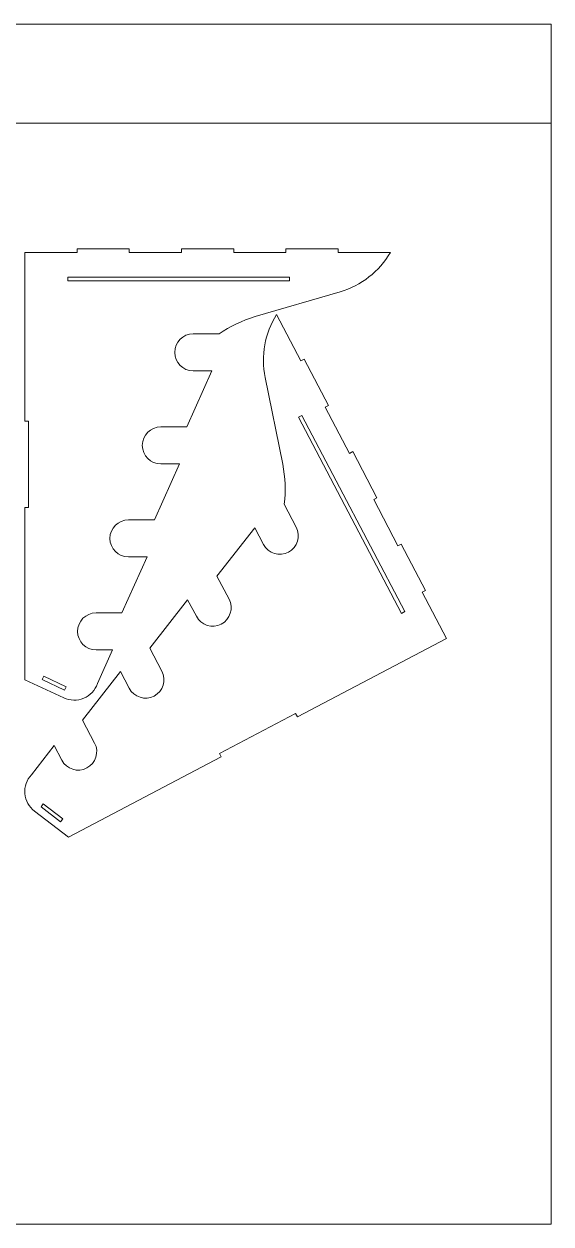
# Model space of a CAD drawing. Header units: millimetres. Extents: x -628 to 628, y -487 to 487.
# Drawn here: x 200 to 628, y -487 to 487 of the extents above; entities that cross this region are included whole.
import ezdxf

# ---------------------------------------------------------------- set-up
doc = ezdxf.new("R2010")
doc.units = ezdxf.units.MM
doc.header["$MEASUREMENT"] = 0
doc.layers.add('Camada 1', color=7, linetype='Continuous')

msp = doc.modelspace()

# ---------------------------------------------------------------- linework, layer by layer
at = {"layer": 'Camada 1', "color": 142, "lineweight": 20}
for points in [[(-628.2268, 406.7844), (628.2266, 406.7844), (628.2266, 487.2958), (-628.2268, 487.2958), (-628.2268, 406.7844)], [(-628.2268, -487.2956), (628.2266, -487.2956), (628.2266, 406.7844), (-628.2268, 406.7844), (-628.2268, -487.2956)]]:
    msp.add_lwpolyline(points, close=True, dxfattribs=at)
at = {"layer": 'Camada 1', "color": 250, "lineweight": 20}
for points, knots in [([(326.3641, 130.0887), (326.3641, 130.0887), (305.8856, 84.5431), (305.8856, 84.5431), (305.8856, 84.5431), (305.8856, 84.5431), (284.7746, 84.5431), (284.7746, 84.5431), (284.7746, 84.5431), (276.4904, 84.5431), (269.7747, 77.8274), (269.7747, 69.5431), (269.7747, 69.5431), (269.7747, 61.2588), (276.4904, 54.5431), (284.7747, 54.5431), (284.7747, 54.5431), (284.7747, 54.5431), (300.0417, 54.5431), (300.0417, 54.5431), (300.0417, 54.5431), (300.0417, 54.5431), (279.5632, 8.9976), (279.5632, 8.9976), (279.5632, 8.9976), (279.5632, 8.9976), (258.4521, 8.9976), (258.4521, 8.9976), (258.4521, 8.9976), (250.1679, 8.9976), (243.4522, 2.2818), (243.4522, -6.0024), (243.4522, -6.0024), (243.4522, -14.2867), (250.168, -21.0024), (258.4522, -21.0024), (258.4522, -21.0024), (258.4522, -21.0024), (271.8853, -21.0024), (271.8853, -21.0024), (271.8853, -21.0024), (271.8853, -21.0024), (259.5551, -48.4255), (259.5551, -48.4255), (259.5551, -48.4255), (257.6943, -53.7661), (253.6595, -58.0691), (248.4496, -60.2693), (248.4496, -60.2693), (243.2397, -62.4695), (237.3419, -62.3612), (232.2163, -59.9711), (232.2163, -59.9711), (232.2163, -59.9711), (200.6595, -45.2559), (200.6595, -45.2559), (200.6595, -45.2559), (200.6595, -45.2559), (200.6595, 94.7441), (200.6595, 94.7441), (200.6595, 94.7441), (200.6595, 94.7441), (203.6595, 94.7441), (203.6595, 94.7441), (203.6595, 94.7441), (203.6595, 94.7441), (203.6595, 164.7441), (203.6595, 164.7441), (203.6595, 164.7441), (203.6595, 164.7441), (200.6595, 164.7441), (200.6595, 164.7441), (200.6595, 164.7441), (200.6595, 164.7441), (200.6595, 301.7441), (200.6595, 301.7441), (200.6595, 301.7441), (200.6595, 301.7441), (243.0881, 301.7441), (243.0881, 301.7441), (243.0881, 301.7441), (243.0881, 301.7441), (243.0881, 304.7441), (243.0881, 304.7441), (243.0881, 304.7441), (243.0881, 304.7441), (285.5166, 304.7441), (285.5166, 304.7441), (285.5166, 304.7441), (285.5166, 304.7441), (285.5166, 301.7441), (285.5166, 301.7441), (285.5166, 301.7441), (285.5166, 301.7441), (327.9452, 301.7441), (327.9452, 301.7441), (327.9452, 301.7441), (327.9452, 301.7441), (327.9452, 304.7441), (327.9452, 304.7441), (327.9452, 304.7441), (327.9452, 304.7441), (370.3738, 304.7441), (370.3738, 304.7441), (370.3738, 304.7441), (370.3738, 304.7441), (370.3738, 301.7441), (370.3738, 301.7441), (370.3738, 301.7441), (370.3738, 301.7441), (412.8024, 301.7441), (412.8024, 301.7441), (412.8024, 301.7441), (412.8024, 301.7441), (412.8024, 304.7441), (412.8024, 304.7441), (412.8024, 304.7441), (412.8024, 304.7441), (455.2309, 304.7441), (455.2309, 304.7441), (455.2309, 304.7441), (455.2309, 304.7441), (455.2309, 301.7441), (455.2309, 301.7441), (455.2309, 301.7441), (455.2309, 301.7441), (497.6595, 301.7441), (497.6595, 301.7441), (497.6595, 301.7441), (488.6317, 286.2664), (474.0123, 274.8398), (456.8123, 269.8179), (456.8123, 269.8179), (456.8123, 269.8179), (387.8003, 249.6685), (387.8003, 249.6685), (387.8003, 249.6685), (377.3445, 246.6157), (367.4577, 241.8751), (358.5306, 235.6342), (358.5306, 235.6342), (358.5306, 235.6342), (337.4196, 235.6342), (337.4196, 235.6342), (337.4196, 235.6342), (329.1353, 235.6342), (322.4196, 228.9184), (322.4197, 220.6342), (322.4197, 220.6342), (322.4197, 212.3499), (329.1354, 205.6342), (337.4197, 205.6342), (337.4197, 205.6342), (337.4197, 205.6342), (352.6866, 205.6342), (352.6866, 205.6342), (352.6866, 205.6342), (352.6866, 205.6342), (332.2081, 160.0887), (332.2081, 160.0887), (332.2081, 160.0887), (332.2081, 160.0887), (311.0971, 160.0887), (311.0971, 160.0887), (311.0971, 160.0887), (302.8128, 160.0886), (296.0972, 153.3729), (296.0972, 145.0886), (296.0972, 145.0886), (296.0972, 136.8044), (302.8129, 130.0887), (311.0972, 130.0887), (311.0972, 130.0887), (311.0972, 130.0887), (326.3641, 130.0887), (326.3641, 130.0887)], [0, 0, 0, 0, 0.02222222, 0.02222222, 0.02222222, 0.02222222, 0.04444444, 0.04444444, 0.04444444, 0.04444444, 0.06666667, 0.06666667, 0.06666667, 0.06666667, 0.08888889, 0.08888889, 0.08888889, 0.08888889, 0.11111111, 0.11111111, 0.11111111, 0.11111111, 0.13333333, 0.13333333, 0.13333333, 0.13333333, 0.15555556, 0.15555556, 0.15555556, 0.15555556, 0.17777778, 0.17777778, 0.17777778, 0.17777778, 0.2, 0.2, 0.2, 0.2, 0.22222222, 0.22222222, 0.22222222, 0.22222222, 0.24444444, 0.24444444, 0.24444444, 0.24444444, 0.26666667, 0.26666667, 0.26666667, 0.26666667, 0.28888889, 0.28888889, 0.28888889, 0.28888889, 0.31111111, 0.31111111, 0.31111111, 0.31111111, 0.33333333, 0.33333333, 0.33333333, 0.33333333, 0.35555556, 0.35555556, 0.35555556, 0.35555556, 0.37777778, 0.37777778, 0.37777778, 0.37777778, 0.4, 0.4, 0.4, 0.4, 0.42222222, 0.42222222, 0.42222222, 0.42222222, 0.44444444, 0.44444444, 0.44444444, 0.44444444, 0.46666667, 0.46666667, 0.46666667, 0.46666667, 0.48888889, 0.48888889, 0.48888889, 0.48888889, 0.51111111, 0.51111111, 0.51111111, 0.51111111, 0.53333333, 0.53333333, 0.53333333, 0.53333333, 0.55555556, 0.55555556, 0.55555556, 0.55555556, 0.57777778, 0.57777778, 0.57777778, 0.57777778, 0.6, 0.6, 0.6, 0.6, 0.62222222, 0.62222222, 0.62222222, 0.62222222, 0.64444444, 0.64444444, 0.64444444, 0.64444444, 0.66666667, 0.66666667, 0.66666667, 0.66666667, 0.68888889, 0.68888889, 0.68888889, 0.68888889, 0.71111111, 0.71111111, 0.71111111, 0.71111111, 0.73333333, 0.73333333, 0.73333333, 0.73333333, 0.75555556, 0.75555556, 0.75555556, 0.75555556, 0.77777778, 0.77777778, 0.77777778, 0.77777778, 0.8, 0.8, 0.8, 0.8, 0.82222222, 0.82222222, 0.82222222, 0.82222222, 0.84444444, 0.84444444, 0.84444444, 0.84444444, 0.86666667, 0.86666667, 0.86666667, 0.86666667, 0.88888889, 0.88888889, 0.88888889, 0.88888889, 0.91111111, 0.91111111, 0.91111111, 0.91111111, 0.93333333, 0.93333333, 0.93333333, 0.93333333, 0.95555556, 0.95555556, 0.95555556, 0.95555556, 1, 1, 1, 1]), ([(235.6595, 278.7441), (235.6595, 278.7441), (415.6595, 278.7441), (415.6595, 278.7441), (415.6595, 278.7441), (415.6595, 278.7441), (415.6595, 281.7441), (415.6595, 281.7441), (415.6595, 281.7441), (415.6595, 281.7441), (235.6595, 281.7441), (235.6595, 281.7441), (235.6595, 281.7441), (235.6595, 281.7441), (235.6595, 278.7441), (235.6595, 278.7441)], [0, 0, 0, 0, 0.2, 0.2, 0.2, 0.2, 0.4, 0.4, 0.4, 0.4, 0.6, 0.6, 0.6, 0.6, 1, 1, 1, 1]), ([(332.9116, 19.7593), (332.9116, 19.7593), (302.123, -19.5578), (302.123, -19.5578), (302.123, -19.5578), (302.123, -19.5578), (311.9448, -38.2449), (311.9448, -38.2449), (311.9448, -38.2449), (315.799, -45.5779), (312.9788, -54.647), (305.6457, -58.5012), (305.6457, -58.5012), (298.3126, -62.3554), (289.2435, -59.5352), (285.3893, -52.2021), (285.3893, -52.2021), (285.3893, -52.2021), (278.2864, -38.6881), (278.2864, -38.6881), (278.2864, -38.6881), (278.2864, -38.6881), (247.4978, -78.0051), (247.4978, -78.0051), (247.4978, -78.0051), (247.4978, -78.0051), (257.3197, -96.6922), (257.3197, -96.6922), (257.3197, -96.6922), (261.1738, -104.0253), (258.3536, -113.0944), (251.0206, -116.9485), (251.0206, -116.9485), (243.6874, -120.8028), (234.6183, -117.9825), (230.7642, -110.6495), (230.7642, -110.6495), (230.7642, -110.6495), (224.5145, -98.7588), (224.5145, -98.7588), (224.5145, -98.7588), (224.5145, -98.7588), (205.9766, -122.4317), (205.9766, -122.4317), (205.9766, -122.4317), (202.1149, -126.5635), (200.1832, -132.137), (200.6595, -137.7723), (200.6595, -137.7723), (201.1358, -143.4077), (203.9756, -148.5779), (208.4759, -152.003), (208.4759, -152.003), (208.4759, -152.003), (236.1832, -173.0904), (236.1832, -173.0904), (236.1832, -173.0904), (236.1832, -173.0904), (360.1086, -107.9561), (360.1086, -107.9561), (360.1086, -107.9561), (360.1086, -107.9561), (358.7129, -105.3005), (358.7129, -105.3005), (358.7129, -105.3005), (358.7129, -105.3005), (420.6756, -72.7334), (420.6756, -72.7334), (420.6756, -72.7334), (420.6756, -72.7334), (422.0714, -75.3889), (422.0714, -75.3889), (422.0714, -75.3889), (422.0714, -75.3889), (543.3413, -11.6504), (543.3413, -11.6504), (543.3413, -11.6504), (543.3413, -11.6504), (523.6016, 25.9067), (523.6016, 25.9067), (523.6016, 25.9067), (523.6016, 25.9067), (526.2572, 27.3024), (526.2572, 27.3024), (526.2572, 27.3024), (526.2572, 27.3024), (506.5175, 64.8593), (506.5175, 64.8593), (506.5175, 64.8593), (506.5175, 64.8593), (503.862, 63.4636), (503.862, 63.4636), (503.862, 63.4636), (503.862, 63.4636), (484.1223, 101.0206), (484.1223, 101.0206), (484.1223, 101.0206), (484.1223, 101.0206), (486.7778, 102.4164), (486.7778, 102.4164), (486.7778, 102.4164), (486.7778, 102.4164), (467.0381, 139.9734), (467.0381, 139.9734), (467.0381, 139.9734), (467.0381, 139.9734), (464.3826, 138.5777), (464.3826, 138.5777), (464.3826, 138.5777), (464.3826, 138.5777), (444.6429, 176.1347), (444.6429, 176.1347), (444.6429, 176.1347), (444.6429, 176.1347), (447.2984, 177.5304), (447.2984, 177.5304), (447.2984, 177.5304), (447.2984, 177.5304), (427.5588, 215.0874), (427.5588, 215.0874), (427.5588, 215.0874), (427.5588, 215.0874), (424.9033, 213.6916), (424.9033, 213.6916), (424.9033, 213.6916), (424.9033, 213.6916), (405.1636, 251.2487), (405.1636, 251.2487), (405.1636, 251.2487), (395.6631, 236.0565), (392.3501, 217.7995), (395.907, 200.238), (395.907, 200.238), (395.907, 200.238), (410.1786, 129.7754), (410.1786, 129.7754), (410.1786, 129.7754), (412.3408, 119.0998), (412.7443, 108.1426), (411.3733, 97.337), (411.3733, 97.337), (411.3733, 97.337), (421.1951, 78.6499), (421.1951, 78.6499), (421.1951, 78.6499), (425.0493, 71.3168), (422.229, 62.2477), (414.896, 58.3936), (414.896, 58.3936), (407.5629, 54.5394), (398.4938, 57.3595), (394.6396, 64.6926), (394.6396, 64.6926), (394.6396, 64.6926), (387.5367, 78.2066), (387.5367, 78.2066), (387.5367, 78.2066), (387.5367, 78.2066), (356.7482, 38.8896), (356.7482, 38.8896), (356.7482, 38.8896), (356.7482, 38.8896), (366.57, 20.2025), (366.57, 20.2025), (366.57, 20.2025), (370.4241, 12.8694), (367.6039, 3.8004), (360.2708, -0.0538), (360.2708, -0.0538), (352.9377, -3.908), (343.8687, -1.0878), (340.0145, 6.2453), (340.0145, 6.2453), (340.0145, 6.2453), (332.9116, 19.7593), (332.9116, 19.7593)], [0, 0, 0, 0, 0.02222222, 0.02222222, 0.02222222, 0.02222222, 0.04444444, 0.04444444, 0.04444444, 0.04444444, 0.06666667, 0.06666667, 0.06666667, 0.06666667, 0.08888889, 0.08888889, 0.08888889, 0.08888889, 0.11111111, 0.11111111, 0.11111111, 0.11111111, 0.13333333, 0.13333333, 0.13333333, 0.13333333, 0.15555556, 0.15555556, 0.15555556, 0.15555556, 0.17777778, 0.17777778, 0.17777778, 0.17777778, 0.2, 0.2, 0.2, 0.2, 0.22222222, 0.22222222, 0.22222222, 0.22222222, 0.24444444, 0.24444444, 0.24444444, 0.24444444, 0.26666667, 0.26666667, 0.26666667, 0.26666667, 0.28888889, 0.28888889, 0.28888889, 0.28888889, 0.31111111, 0.31111111, 0.31111111, 0.31111111, 0.33333333, 0.33333333, 0.33333333, 0.33333333, 0.35555556, 0.35555556, 0.35555556, 0.35555556, 0.37777778, 0.37777778, 0.37777778, 0.37777778, 0.4, 0.4, 0.4, 0.4, 0.42222222, 0.42222222, 0.42222222, 0.42222222, 0.44444444, 0.44444444, 0.44444444, 0.44444444, 0.46666667, 0.46666667, 0.46666667, 0.46666667, 0.48888889, 0.48888889, 0.48888889, 0.48888889, 0.51111111, 0.51111111, 0.51111111, 0.51111111, 0.53333333, 0.53333333, 0.53333333, 0.53333333, 0.55555556, 0.55555556, 0.55555556, 0.55555556, 0.57777778, 0.57777778, 0.57777778, 0.57777778, 0.6, 0.6, 0.6, 0.6, 0.62222222, 0.62222222, 0.62222222, 0.62222222, 0.64444444, 0.64444444, 0.64444444, 0.64444444, 0.66666667, 0.66666667, 0.66666667, 0.66666667, 0.68888889, 0.68888889, 0.68888889, 0.68888889, 0.71111111, 0.71111111, 0.71111111, 0.71111111, 0.73333333, 0.73333333, 0.73333333, 0.73333333, 0.75555556, 0.75555556, 0.75555556, 0.75555556, 0.77777778, 0.77777778, 0.77777778, 0.77777778, 0.8, 0.8, 0.8, 0.8, 0.82222222, 0.82222222, 0.82222222, 0.82222222, 0.84444444, 0.84444444, 0.84444444, 0.84444444, 0.86666667, 0.86666667, 0.86666667, 0.86666667, 0.88888889, 0.88888889, 0.88888889, 0.88888889, 0.91111111, 0.91111111, 0.91111111, 0.91111111, 0.93333333, 0.93333333, 0.93333333, 0.93333333, 0.95555556, 0.95555556, 0.95555556, 0.95555556, 1, 1, 1, 1]), ([(506.6985, 8.6304), (506.6985, 8.6304), (422.9545, 167.9631), (422.9545, 167.9631), (422.9545, 167.9631), (422.9545, 167.9631), (425.61, 169.3589), (425.61, 169.3589), (425.61, 169.3589), (425.61, 169.3589), (509.3541, 10.0261), (509.3541, 10.0261), (509.3541, 10.0261), (509.3541, 10.0261), (506.6985, 8.6304), (506.6985, 8.6304)], [0, 0, 0, 0, 0.2, 0.2, 0.2, 0.2, 0.4, 0.4, 0.4, 0.4, 0.6, 0.6, 0.6, 0.6, 1, 1, 1, 1]), ([(234.1166, -50.9268), (234.1166, -50.9268), (215.9904, -42.4744), (215.9904, -42.4744), (215.9904, -42.4744), (215.9904, -42.4744), (214.7226, -45.1933), (214.7226, -45.1933), (214.7226, -45.1933), (214.7226, -45.1933), (232.8487, -53.6457), (232.8487, -53.6457), (232.8487, -53.6457), (232.8487, -53.6457), (234.1166, -50.9268), (234.1166, -50.9268)], [0, 0, 0, 0, 0.2, 0.2, 0.2, 0.2, 0.4, 0.4, 0.4, 0.4, 0.6, 0.6, 0.6, 0.6, 1, 1, 1, 1]), ([(215.5976, -146.1131), (215.5976, -146.1131), (231.5127, -158.2257), (231.5127, -158.2257), (231.5127, -158.2257), (231.5127, -158.2257), (229.6958, -160.6128), (229.6958, -160.6128), (229.6958, -160.6128), (229.6958, -160.6128), (213.7808, -148.5004), (213.7808, -148.5004), (213.7808, -148.5004), (213.7808, -148.5004), (215.5976, -146.1131), (215.5976, -146.1131)], [0, 0, 0, 0, 0.2, 0.2, 0.2, 0.2, 0.4, 0.4, 0.4, 0.4, 0.6, 0.6, 0.6, 0.6, 1, 1, 1, 1])]:
    msp.add_open_spline(points, degree=3, knots=knots, dxfattribs=at)

doc.saveas('drawing.dxf')
